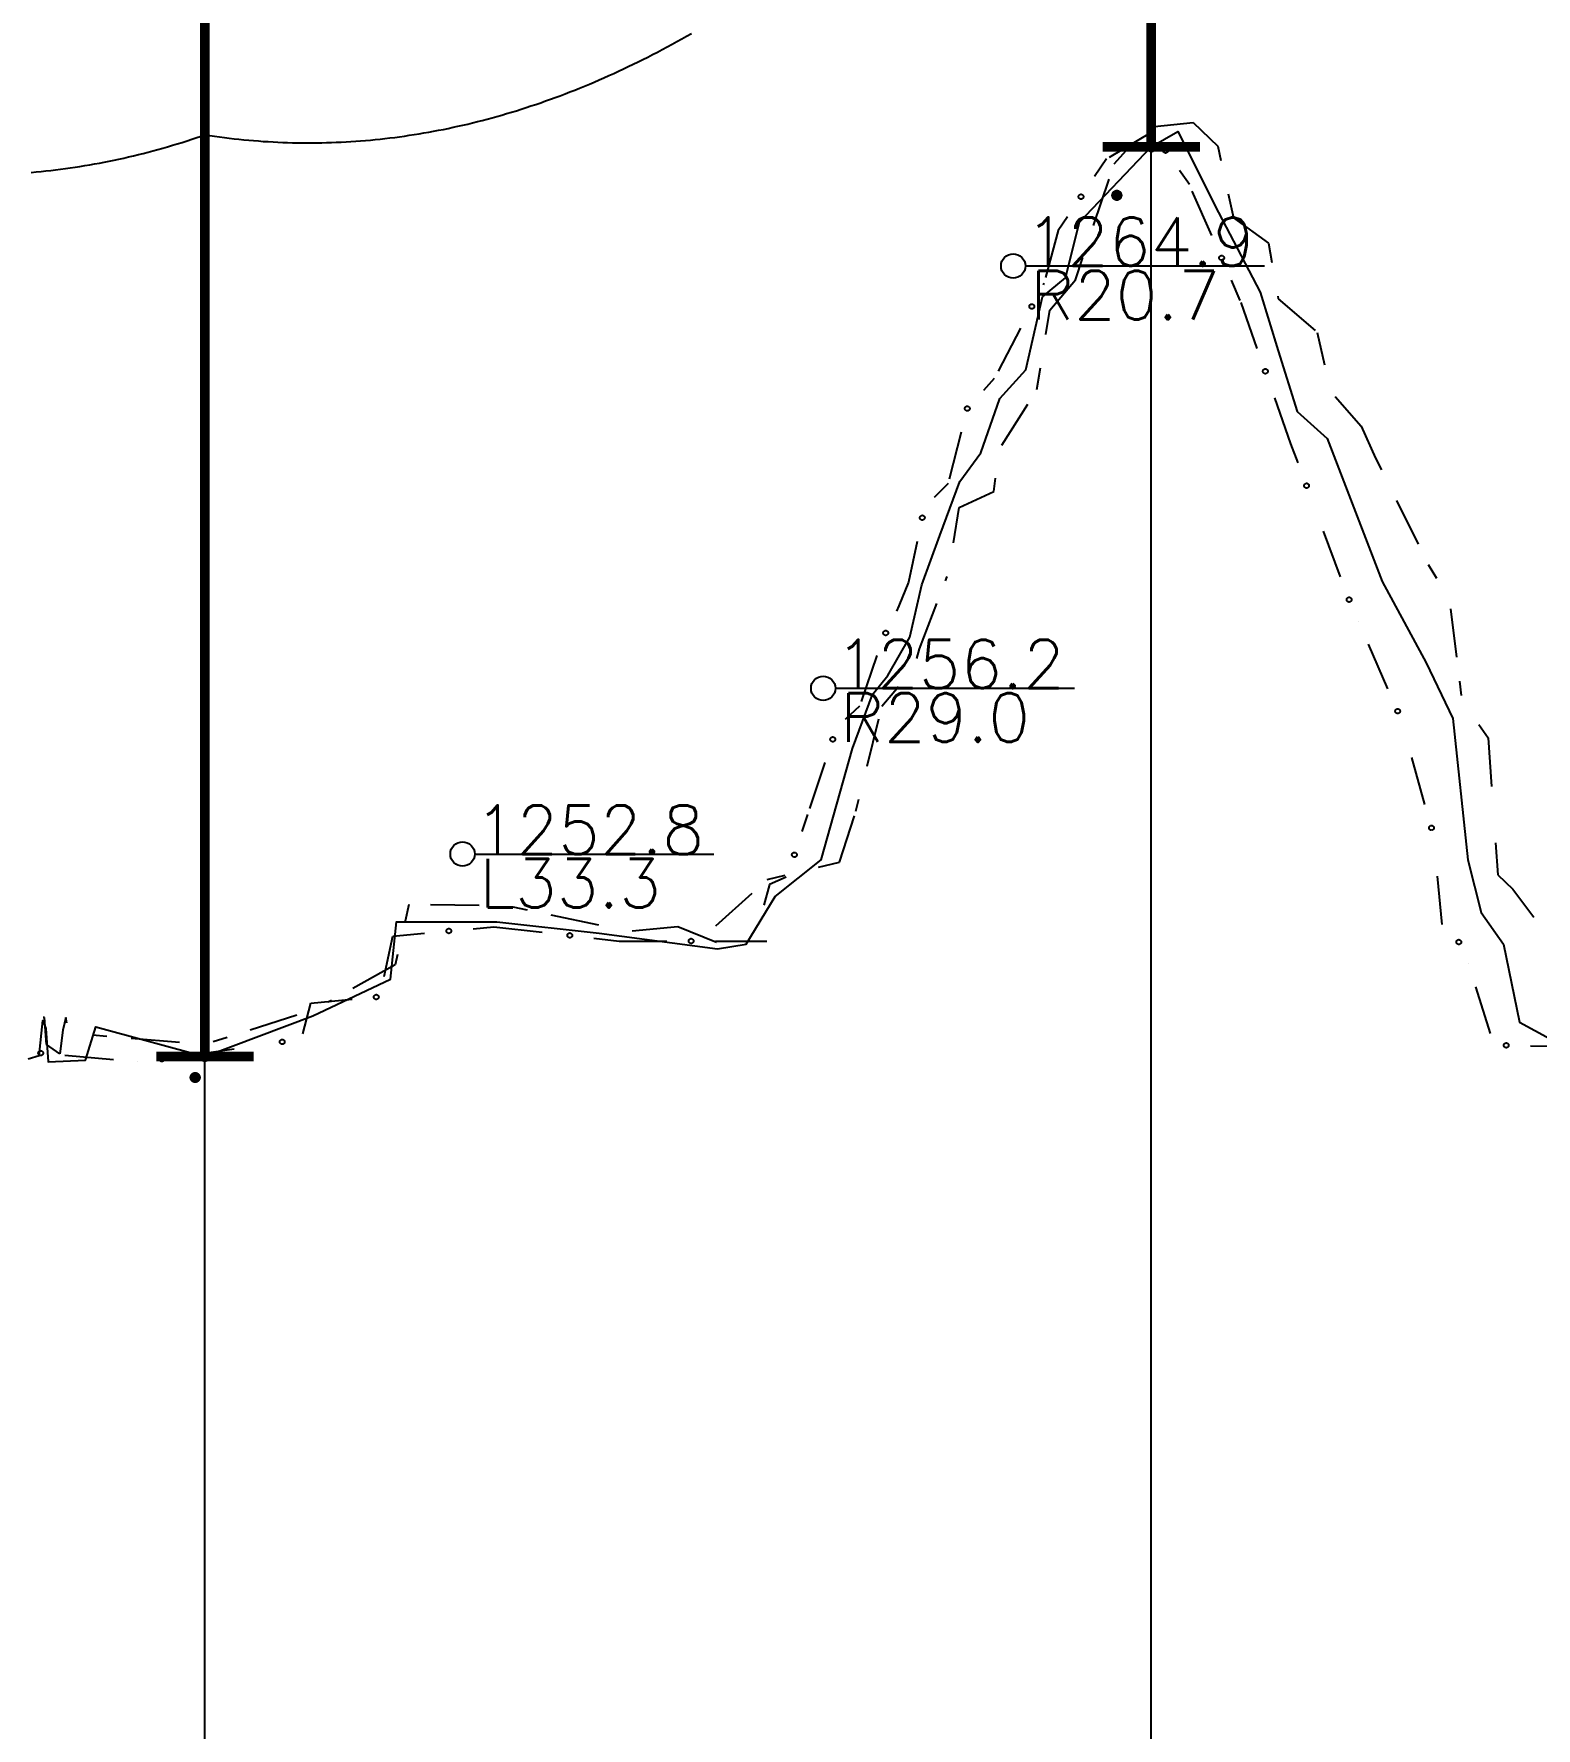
# Model space of a CAD drawing. Extents: x -45 to 720, y -50 to 366.
# Drawn here: x 46.3 to 108, y 74.6 to 144.3 of the extents above; entities that cross this region are included whole.
import ezdxf
from ezdxf.enums import TextEntityAlignment as Align

# ---------------------------------------------------------------- set-up
doc = ezdxf.new("R2010")
doc.units = 0
doc.linetypes.add('右边线', pattern=[4, 2, -1, 0, -1])
doc.linetypes.add('左边线', pattern=[3, 2, -1])
for name, color, linetype in [('GANTA', 7, 'Continuous'), ('GANTA2', 7, 'Continuous'), ('MB', 7, 'Continuous'), ('TOUYINGXIAN', 7, 'Continuous'), ('中线', 1, 'Continuous'), ('危险点层', 7, 'Continuous'), ('右线', 3, '右边线'), ('左线', 2, '左边线')]:
    doc.layers.add(name, color=color, linetype=linetype)
doc.layers.add('gps中层', color=1, linetype='Continuous', lineweight=100, plot=False)
doc.layers.add('gps层', color=6, linetype='Continuous', lineweight=100, plot=False)
doc.layers.add('杆塔层', color=1, linetype='Continuous', lineweight=0)
doc.styles.get("Standard").update_dxf_attribs({"font": 'txt1.shx', "bigfont": 'hztxt1.shx'})

# ---------------------------------------------------------------- blocks, each defined once
blk = doc.blocks.new('*U4', base_point=(78.7468, 212.386))
at = {"layer": '危险点层', "color": 7}
blk.add_line((79.2468, 212.386), (89.08013333333332, 212.386), dxfattribs=at)
blk.add_circle((78.7468, 212.386), 0.5, dxfattribs=at)
blk.add_text('1256.2', height=2, dxfattribs=at).set_placement((79.2468, 212.386))
blk.add_text('R29.0', height=2, dxfattribs=at).set_placement((79.4468, 212.186), align=Align.TOP_LEFT)
blk = doc.blocks.new('*U5', base_point=(63.92380000000001, 205.5720000000001))
at = {"layer": '危险点层', "color": 7}
for p, q in [((79.2468, 212.386), (89.08013333333332, 212.386)), ((64.42379999999999, 205.5720000000001), (74.25713333333334, 205.5720000000001))]:
    blk.add_line(p, q, dxfattribs=at)
for centre in [(78.7468, 212.386), (63.92380000000001, 205.5720000000001)]:
    blk.add_circle(centre, 0.5, dxfattribs=at)
for s, p in [('1256.2', (79.2468, 212.386)), ('1252.8', (64.42379999999999, 205.5720000000001))]:
    blk.add_text(s, height=2, dxfattribs=at).set_placement(p)
for s, p in [('R29.0', (79.4468, 212.186)), ('L33.3', (64.6238, 205.3720000000001))]:
    blk.add_text(s, height=2, dxfattribs=at).set_placement(p, align=Align.TOP_LEFT)

msp = doc.modelspace()

# ---------------------------------------------------------------- linework, layer by layer
at = {"layer": 'GANTA', "color": 7, "const_width": 0.4}
for points in [[(92.23254073028355, 139.6460000000002), (92.23254073028355, 175.6460000000002)], [(53.3357161475229, 102.2500000000793), (53.3357161475229, 156.2500000000793)]]:
    msp.add_lwpolyline(points, dxfattribs=at)
at = {"layer": 'GANTA2', "color": 7, "const_width": 0.4}
for points in [[(90.23254073028356, 139.6460000000002), (94.23254073028356, 139.6460000000002)], [(51.33571614752289, 102.2500000000793), (55.3357161475229, 102.2500000000793)]]:
    msp.add_lwpolyline(points, dxfattribs=at)
at = {"layer": 'gps中层', "color": 1, "linetype": 'Continuous'}
for centre in [(92.23254072508372, 139.6460000000002), (90.81823601709922, 137.654), (53.3357161475229, 102.25)]:
    msp.add_circle(centre, 0.1, dxfattribs=at)
at = {"layer": 'gps层', "color": 3, "linetype": 'Continuous'}
msp.add_circle((52.93677141569932, 101.3859999999999), 0.1, dxfattribs=at)
at = {"layer": 'MB', "color": 7}
for points in [[(53.3357161475229, 140.1420000000793), (53.53541120635116, 140.1117652953047), (53.5357161475229, 140.1117202342833), (53.7357161475229, 140.0828943946893), (53.93571614752289, 140.0555224812974), (54.13571614752289, 140.0296044941075), (54.33571614752289, 140.0051404331197), (54.5357161475229, 139.9821302983339), (54.73571614752289, 139.9605740897501), (54.9357161475229, 139.9404718073684), (55.13571614752289, 139.9218234511887), (55.3357161475229, 139.904629021211), (55.53571614752289, 139.8888885174354), (55.73571614752289, 139.8746019398619), (55.93571614752289, 139.8617692884903), (56.13571614752289, 139.8503905633208), (56.33571614752289, 139.8404657643534), (56.5357161475229, 139.8319948915879), (56.73571614752289, 139.8249779450246), (56.9357161475229, 139.8194149246632), (57.13571614752289, 139.8153058305039), (57.33571614752289, 139.8126506625467), (57.53571614752289, 139.8114494207915), (57.73571614752289, 139.8117021052383), (57.93571614752289, 139.8134087158871), (58.13571614752289, 139.8165692527381), (58.3357161475229, 139.821183715791), (58.5357161475229, 139.827252105046), (58.7357161475229, 139.834774420503), (58.93571614752289, 139.8437506621621), (59.13571614752289, 139.8541808300231), (59.33571614752289, 139.8660649240863), (59.5357161475229, 139.8794029443514), (59.73571614752289, 139.8941948908187), (59.9357161475229, 139.9104407634879), (60.13571614752289, 139.9281405623592), (60.3357161475229, 139.9472942874325), (60.53571614752289, 139.9679019387079), (60.73571614752289, 139.9899635161853), (60.93571614752289, 140.0134790198648), (61.13571614752289, 140.0384484497462), (61.33571614752289, 140.0648718058298), (61.53571614752289, 140.0927490881153), (61.73571614752289, 140.1220802966029), (61.9357161475229, 140.1528654312926), (62.13571614752289, 140.1851044921842), (62.33571614752289, 140.2187974792779), (62.53571614752289, 140.2539443925737), (62.73571614752289, 140.2905452320715), (62.93571614752289, 140.3285999977713), (63.1357161475229, 140.3681086896732), (63.3357161475229, 140.4090713077771), (63.53571614752289, 140.4514878520831), (63.7357161475229, 140.4953583225911), (63.93571614752289, 140.5406827193011), (64.1357161475229, 140.5874610422132), (64.3357161475229, 140.6356932913273), (64.53571614752289, 140.6853794666434), (64.7357161475229, 140.7365195681616), (64.9357161475229, 140.7891135958818), (65.1357161475229, 140.8431615498041), (65.3357161475229, 140.8986634299284), (65.53571614752289, 140.9556192362548), (65.7357161475229, 141.0140289687832), (65.9357161475229, 141.0738926275136), (66.1357161475229, 141.135210212446), (66.3357161475229, 141.1979817235805), (66.53571614752289, 141.2622071609171), (66.7357161475229, 141.3278865244557), (66.9357161475229, 141.3950198141963), (67.13571614752288, 141.463607030139), (67.3357161475229, 141.5336481722836), (67.53571614752289, 141.6051432406304), (67.7357161475229, 141.6780922351791), (67.9357161475229, 141.75249515593), (68.1357161475229, 141.8283520028828), (68.3357161475229, 141.9056627760377), (68.53571614752289, 141.9844274753946), (68.7357161475229, 142.0646461009536), (68.9357161475229, 142.1463186527146), (69.1357161475229, 142.2294451306776), (69.3357161475229, 142.3140255348427), (69.53571614752289, 142.4000598652098), (69.7357161475229, 142.487548121779), (69.9357161475229, 142.5764903045502), (70.1357161475229, 142.6668864135235), (70.3357161475229, 142.7587364486987), (70.53571614752289, 142.8520404100761), (70.7357161475229, 142.9467982976554), (70.9357161475229, 143.0430101114368), (71.1357161475229, 143.1406758514202), (71.3357161475229, 143.2397955176057), (71.53571614752289, 143.3403691099933), (71.7357161475229, 143.4423966285828), (71.9357161475229, 143.5458780733744), (72.13571614752288, 143.650813444368), (72.3357161475229, 143.7572027415637), (72.53571614752289, 143.8650459649614), (72.7357161475229, 143.9743431145612), (72.9357161475229, 144.0850941903629), (73.1357161475229, 144.1972991923668), (73.3357161475229, 144.3109581205727)], [(46.2, 138.5977439548771), (46.39999999999999, 138.6157998571137), (46.6, 138.6353102951006), (46.79999999999999, 138.6562752688377), (47, 138.6786947783249), (47.2, 138.7025688235624), (47.4, 138.7278974045501), (47.6, 138.754680521288), (47.8, 138.7829181737761), (48, 138.8126103620144), (48.2, 138.8437570860029), (48.39999999999999, 138.8763583457416), (48.6, 138.9104141412305), (48.79999999999999, 138.9459244724696), (49, 138.9828893394589), (49.2, 139.0213087421984), (49.4, 139.0611826806882), (49.6, 139.102511154928), (49.8, 139.1452941649182), (50, 139.1895317106585), (50.2, 139.235223792149), (50.4, 139.2823704093898), (50.6, 139.3309715623808), (50.8, 139.3810272511219), (51, 139.4325374756133), (51.2, 139.4855022358548), (51.4, 139.5399215318466), (51.6, 139.5957953635886), (51.79999999999999, 139.6531237310808), (52, 139.7119066343231), (52.2, 139.7721440733157), (52.4, 139.8338360480585), (52.6, 139.8969825585515), (52.8, 139.9615836047947), (53, 140.0276391867881), (53.13610477433572, 140.0734233173606), (53.2, 140.0951493045317), (53.3357161475229, 140.141788766358)]]:
    msp.add_lwpolyline(points, dxfattribs=at)
at = {"layer": 'TOUYINGXIAN'}
for p, q in [((92.23254073028355, 15), (92.23254073028355, 139.6460000000002)), ((53.3357161475229, 15), (53.3357161475229, 102.2500000000793))]:
    msp.add_line(p, q, dxfattribs=at)
at = {"layer": '中线'}
msp.add_lwpolyline([(46.0718, 102.158), (46.51659999999999, 102.288), (46.6734, 103.728), (46.7978, 103.4), (46.8892, 102.026), (48.4326, 102.092), (48.8512, 103.466), (53.33571614781537, 102.25), (57.7718, 103.924), (60.9566, 105.428), (61.21179999999999, 107.782), (65.3384, 107.782), (69.5438, 107.324), (74.4094, 106.67), (75.57999999999998, 106.8660000000001), (76.7704, 108.826), (78.667, 110.33), (79.9554, 114.908), (80.7728, 117.132), (81.40719999999999, 117.916), (82.3098, 119.486), (82.8068, 121.644), (83.5392, 123.672), (84.3568, 125.896), (85.233, 127.072), (86.0114, 129.296), (87.0708, 130.474), (87.764, 133.482), (88.7124, 134.268), (89.288, 136.556), (92.23254073028355, 139.6460000000002), (93.3294, 140.284), (94.997, 136.948), (96.70380000000002, 133.678), (97.4428, 131.258), (98.2276, 128.774), (99.457, 127.662), (101.72, 121.776), (103.525, 118.44), (104.6302, 116.15), (105.2384, 110.33), (105.7878, 108.172), (106.71, 106.864), (107.364, 103.658), (109.4108, 102.546)], dxfattribs=at)
at = {"layer": '危险点层', "color": 7}
for p, q in [((87.0558, 134.75), (96.88913333333333, 134.75)), ((87.0558, 134.75), (96.88913333333333, 134.75)), ((87.0558, 134.75), (96.88913333333333, 134.75)), ((87.0558, 134.75), (96.88913333333333, 134.75)), ((87.0558, 134.75), (96.88913333333333, 134.75)), ((87.0558, 134.75), (96.88913333333333, 134.75)), ((87.0558, 134.75), (96.88913333333333, 134.75)), ((87.0558, 134.75), (96.88913333333333, 134.75)), ((87.0558, 134.75), (96.88913333333333, 134.75)), ((87.0558, 134.75), (96.88913333333333, 134.75)), ((87.0558, 134.75), (96.88913333333333, 134.75)), ((87.0558, 134.75), (96.88913333333333, 134.75)), ((87.0558, 134.75), (96.88913333333333, 134.75)), ((87.0558, 134.75), (96.88913333333333, 134.75)), ((87.0558, 134.75), (96.88913333333333, 134.75)), ((87.0558, 134.75), (96.88913333333333, 134.75)), ((87.0558, 134.75), (96.88913333333333, 134.75)), ((87.0558, 134.75), (96.88913333333333, 134.75)), ((87.0558, 134.75), (96.88913333333333, 134.75)), ((87.0558, 134.75), (96.88913333333333, 134.75)), ((87.0558, 134.75), (96.88913333333333, 134.75)), ((87.0558, 134.75), (96.88913333333333, 134.75)), ((87.0558, 134.75), (96.88913333333333, 134.75)), ((87.0558, 134.75), (96.88913333333333, 134.75)), ((79.2468, 117.386), (89.08013333333332, 117.386)), ((79.2468, 117.386), (89.08013333333332, 117.386)), ((79.2468, 117.386), (89.08013333333332, 117.386)), ((79.2468, 117.386), (89.08013333333332, 117.386)), ((79.2468, 117.386), (89.08013333333332, 117.386)), ((79.2468, 117.386), (89.08013333333332, 117.386)), ((79.2468, 117.386), (89.08013333333332, 117.386)), ((79.2468, 117.386), (89.08013333333332, 117.386)), ((79.2468, 117.386), (89.08013333333332, 117.386)), ((79.2468, 117.386), (89.08013333333332, 117.386)), ((79.2468, 117.386), (89.08013333333332, 117.386)), ((79.2468, 117.386), (89.08013333333332, 117.386)), ((79.2468, 117.386), (89.08013333333332, 117.386)), ((79.2468, 117.386), (89.08013333333332, 117.386)), ((79.2468, 117.386), (89.08013333333332, 117.386)), ((79.2468, 117.386), (89.08013333333332, 117.386)), ((79.2468, 117.386), (89.08013333333332, 117.386)), ((79.2468, 117.386), (89.08013333333332, 117.386)), ((79.2468, 117.386), (89.08013333333332, 117.386)), ((79.2468, 117.386), (89.08013333333332, 117.386)), ((79.2468, 117.386), (89.08013333333332, 117.386)), ((79.2468, 117.386), (89.08013333333332, 117.386)), ((79.2468, 117.386), (89.08013333333332, 117.386)), ((79.2468, 117.386), (89.08013333333332, 117.386)), ((79.2468, 117.386), (89.08013333333332, 117.386)), ((79.2468, 117.386), (89.08013333333332, 117.386)), ((79.2468, 117.386), (89.08013333333332, 117.386)), ((64.42379999999999, 110.5720000000002), (74.25713333333334, 110.5720000000002)), ((64.42379999999999, 110.5720000000002), (74.25713333333334, 110.5720000000002)), ((64.42379999999999, 110.5720000000002), (74.25713333333334, 110.5720000000002)), ((64.42379999999999, 110.5720000000002), (74.25713333333334, 110.5720000000002)), ((64.42379999999999, 110.5720000000002), (74.25713333333334, 110.5720000000002)), ((64.42379999999999, 110.5720000000002), (74.25713333333334, 110.5720000000002)), ((64.42379999999999, 110.5720000000002), (74.25713333333334, 110.5720000000002)), ((64.42379999999999, 110.5720000000002), (74.25713333333334, 110.5720000000002)), ((64.42379999999999, 110.5720000000002), (74.25713333333334, 110.5720000000002)), ((64.42379999999999, 110.5720000000002), (74.25713333333334, 110.5720000000002)), ((64.42379999999999, 110.5720000000002), (74.25713333333334, 110.5720000000002)), ((64.42379999999999, 110.5720000000002), (74.25713333333334, 110.5720000000002)), ((64.42379999999999, 110.5720000000002), (74.25713333333334, 110.5720000000002)), ((64.42379999999999, 110.5720000000002), (74.25713333333334, 110.5720000000002)), ((64.42379999999999, 110.5720000000002), (74.25713333333334, 110.5720000000002)), ((64.42379999999999, 110.5720000000002), (74.25713333333334, 110.5720000000002)), ((64.42379999999999, 110.5720000000002), (74.25713333333334, 110.5720000000002)), ((64.42379999999999, 110.5720000000002), (74.25713333333334, 110.5720000000002)), ((64.42379999999999, 110.5720000000002), (74.25713333333334, 110.5720000000002)), ((64.42379999999999, 110.5720000000002), (74.25713333333334, 110.5720000000002)), ((64.42379999999999, 110.5720000000002), (74.25713333333334, 110.5720000000002)), ((64.42379999999999, 110.5720000000002), (74.25713333333334, 110.5720000000002)), ((64.42379999999999, 110.5720000000002), (74.25713333333334, 110.5720000000002)), ((64.42379999999999, 110.5720000000002), (74.25713333333334, 110.5720000000002)), ((64.42379999999999, 110.5720000000002), (74.25713333333334, 110.5720000000002)), ((64.42379999999999, 110.5720000000002), (74.25713333333334, 110.5720000000002)), ((64.42379999999999, 110.5720000000002), (74.25713333333334, 110.5720000000002))]:
    msp.add_line(p, q, dxfattribs=at)
for centre in [(86.5558, 134.75), (86.5558, 134.75), (86.5558, 134.75), (86.5558, 134.75), (86.5558, 134.75), (86.5558, 134.75), (86.5558, 134.75), (86.5558, 134.75), (86.5558, 134.75), (86.5558, 134.75), (86.5558, 134.75), (86.5558, 134.75), (86.5558, 134.75), (86.5558, 134.75), (86.5558, 134.75), (86.5558, 134.75), (86.5558, 134.75), (86.5558, 134.75), (86.5558, 134.75), (86.5558, 134.75), (86.5558, 134.75), (86.5558, 134.75), (86.5558, 134.75), (86.5558, 134.75), (78.7468, 117.386), (78.7468, 117.386), (78.7468, 117.386), (78.7468, 117.386), (78.7468, 117.386), (78.7468, 117.386), (78.7468, 117.386), (78.7468, 117.386), (78.7468, 117.386), (78.7468, 117.386), (78.7468, 117.386), (78.7468, 117.386), (78.7468, 117.386), (78.7468, 117.386), (78.7468, 117.386), (78.7468, 117.386), (78.7468, 117.386), (78.7468, 117.386), (78.7468, 117.386), (78.7468, 117.386), (78.7468, 117.386), (78.7468, 117.386), (78.7468, 117.386), (78.7468, 117.386), (78.7468, 117.386), (78.7468, 117.386), (78.7468, 117.386), (63.92380000000001, 110.5720000000002), (63.92380000000001, 110.5720000000002), (63.92380000000001, 110.5720000000002), (63.92380000000001, 110.5720000000002), (63.92380000000001, 110.5720000000002), (63.92380000000001, 110.5720000000002), (63.92380000000001, 110.5720000000002), (63.92380000000001, 110.5720000000002), (63.92380000000001, 110.5720000000002), (63.92380000000001, 110.5720000000002), (63.92380000000001, 110.5720000000002), (63.92380000000001, 110.5720000000002), (63.92380000000001, 110.5720000000002), (63.92380000000001, 110.5720000000002), (63.92380000000001, 110.5720000000002), (63.92380000000001, 110.5720000000002), (63.92380000000001, 110.5720000000002), (63.92380000000001, 110.5720000000002), (63.92380000000001, 110.5720000000002), (63.92380000000001, 110.5720000000002), (63.92380000000001, 110.5720000000002), (63.92380000000001, 110.5720000000002), (63.92380000000001, 110.5720000000002), (63.92380000000001, 110.5720000000002), (63.92380000000001, 110.5720000000002), (63.92380000000001, 110.5720000000002), (63.92380000000001, 110.5720000000002)]:
    msp.add_circle(centre, 0.5, dxfattribs=at)
at = {"layer": '右线'}
for p, q in [((92.22415600000001, 140.231744), (90.392, 139.15)), ((90.392, 139.15), (89.903557, 138.427236)), ((93.7992, 138.104), (93.394696, 138.6768560000001)), ((94.722117, 135.998684), (93.7992, 138.104)), ((88.783702, 136.770152), (88.4038, 136.208)), ((88.4038, 136.208), (87.8218, 134.05)), ((87.8218, 134.05), (87.78194799999999, 133.973326)), ((95.892, 133.3300000000001), (95.525099, 134.166958)), ((96.586964, 131.3630060000001), (95.892, 133.3300000000001)), ((86.85957, 132.1987220000001), (85.7812, 130.124)), ((85.7812, 130.124), (85.338417, 129.6321950000001)), ((97.9716, 127.444), (97.253228, 129.477246)), ((84.41990399999999, 127.921738), (83.88479999999998, 125.808)), ((98.26583300000001, 126.653396), (97.9716, 127.444)), ((83.88479999999998, 125.808), (83.30687199999998, 125.226869)), ((100.009788, 121.967394), (98.963415, 124.778995)), ((82.611071, 123.422003), (82.2562, 121.754)), ((82.2562, 121.754), (81.8574, 120.772)), ((81.8574, 120.772), (81.754589, 120.560932)), ((101.959137, 117.3642540000001), (100.761535, 120.1148450000001)), ((80.945154, 118.735656), (80.242, 116.652)), ((80.242, 116.652), (79.651229, 116.111234)), ((103.479333, 112.61085), (102.672629, 115.500353)), ((78.819542, 114.341212), (78.097, 112.204)), ((78.097, 112.204), (77.869858, 111.495569)), ((104.192742, 107.675717), (103.889091, 110.66031)), ((77.21899499999999, 109.62719), (76.5404, 109.326)), ((76.5404, 109.326), (76.3114, 108.476)), ((61.0632, 107.194), (62.36495099999999, 107.316878)), ((64.3561, 107.50483), (65.216, 107.586)), ((65.216, 107.586), (67.33834399999999, 107.3424040000001)), ((60.706362, 105.539583), (61.0632, 107.194)), ((69.325299, 107.114347), (70.3564, 106.996)), ((70.3564, 106.996), (72.31852899999998, 106.996)), ((74.31852899999998, 106.996), (75.2482, 106.996)), ((75.2482, 106.996), (76.4254, 106.996)), ((106.172562, 103.200893), (105.272385, 106.062655)), ((57.69519999999999, 104.446), (59.38259399999999, 104.602119)), ((57.36218100000001, 103.183793), (57.69519999999999, 104.446)), ((52.553847, 102.281611), (55.523312, 102.708547)), ((108.6774, 102.656), (107.820585, 102.680021)), ((47.584115, 102.302892), (50.572891, 102.043619))]:
    msp.add_line(p, q, dxfattribs=at)
for centre in [(92.817885, 139.493734), (89.343629, 137.598694), (95.12360799999999, 135.082821), (87.320759, 133.086024), (96.920096, 130.420126), (84.66931999999998, 128.889019), (98.614624, 125.716196), (82.819166, 124.400111), (100.362334, 121.031708), (81.316676, 119.661915), (102.358338, 116.44739), (79.139811, 115.288539), (103.748235, 111.647682), (77.56454000000001, 110.543318), (63.360526, 107.410854), (68.33182099999999, 107.228375), (73.318529, 106.996), (104.869649, 106.954309), (60.37834100000001, 104.694246), (46.587857, 102.389316), (56.51313399999999, 102.8508590000001), (106.820978, 102.708045), (51.564025, 102.139299)]:
    msp.add_circle(centre, 0.1, dxfattribs=at)
at = {"layer": '左线'}
for p, q in [((92.369977, 140.489134), (93.95419999999999, 140.654)), ((93.95419999999999, 140.654), (94.9678, 139.674)), ((90.7104, 138.954), (91.333435, 139.642801)), ((94.9678, 139.674), (95.096129, 139.090615)), ((89.86364599999999, 136.420531), (90.7104, 138.954)), ((95.3969, 137.723305), (95.6154, 136.73)), ((95.6154, 136.73), (97.0476, 135.684)), ((97.0476, 135.684), (97.186541, 134.88657)), ((89.1148, 134.18), (89.419859, 135.092731)), ((88.0684, 132.936), (89.1148, 134.18)), ((97.426851, 133.507348), (97.4466, 133.394)), ((97.4466, 133.394), (99.049, 132.022)), ((87.90267099999998, 131.937596), (88.0684, 132.936)), ((99.049, 132.022), (99.353402, 130.680682)), ((87.5256, 129.666), (87.67341700000001, 130.556494)), ((86.09344300000001, 127.3802910000001), (87.5256, 129.666)), ((99.791361, 129.380506), (100.854, 128.162)), ((100.854, 128.162), (101.449, 126.854)), ((101.449, 126.854), (101.690947, 126.36425)), ((84.3342, 124.826), (85.75979999999998, 125.48)), ((85.75979999999998, 125.48), (85.826818, 126.024725)), ((84.101864, 123.361604), (84.3342, 124.826)), ((102.311035, 125.1090640000001), (103.6138, 122.472)), ((82.7056, 119.006), (83.848452, 121.988013)), ((103.6138, 122.472), (103.954708, 121.908392)), ((104.529604, 120.658713), (104.967627, 117.08546)), ((82.59772400000001, 118.614087), (82.7056, 119.006)), ((81.1622, 116.652), (81.84840799999999, 117.4635)), ((80.55026099999999, 114.189638), (81.1622, 116.652)), ((105.69863, 115.904082), (106.073, 115.344)), ((106.073, 115.344), (106.283395, 112.425253)), ((79.416, 110.242), (80.0896, 112.3360000000001)), ((80.0896, 112.3360000000001), (80.21260799999997, 112.830966)), ((106.384051, 111.028876), (106.4784, 109.72)), ((78.550669, 110.032618), (79.416, 110.242)), ((74.341, 107.626), (76.4404, 109.522)), ((76.4404, 109.522), (77.189937, 109.703364)), ((106.4784, 109.72), (107.0932, 109.13)), ((107.0932, 109.13), (107.956234, 107.982746)), ((61.7184, 108.502), (61.561723, 107.809434)), ((64.60795199999998, 108.455043), (61.7184, 108.502)), ((69.52635699999999, 107.650587), (66.002946, 108.38922)), ((72.7772, 107.586), (70.89872199999999, 107.402624)), ((74.35999999999999, 106.932), (72.7772, 107.586)), ((61.156, 106.016), (58.394759, 104.4768370000001)), ((61.25281199999999, 106.44394), (61.156, 106.016)), ((46.7354, 103.858), (46.693978, 103.850667)), ((46.8268, 102.746), (46.7354, 103.858)), ((47.6182, 103.858), (47.494, 103.334)), ((47.659478, 103.615231), (47.6182, 103.858)), ((57.108027, 103.942948), (53.677043, 102.852833)), ((47.494, 103.334), (47.36959999999999, 102.3540000000001)), ((52.297078, 102.831188), (48.709009, 103.124045)), ((47.36959999999999, 102.3540000000001), (46.8268, 102.746))]:
    msp.add_line(p, q, dxfattribs=at)
at = {"layer": '杆塔层', "color": 3}
for p, q in [((92.23254073028355, 139.6460000000002), (92.23254073028355, 15)), ((92.23254073028355, 139.6460000000002), (92.23254073028355, 15)), ((53.33571614781537, 102.25), (53.33571614781537, 15)), ((53.33571614781537, 102.25), (53.33571614781537, 15))]:
    msp.add_line(p, q, dxfattribs=at)

# ---------------------------------------------------------------- block references
at = {"layer": '危险点层', "color": 7}
for name, p in [('*U5', (63.92380000000001, 110.5720000000002)), ('*U4', (78.7468, 117.386))]:
    msp.add_blockref(name, p, dxfattribs=at)

# ---------------------------------------------------------------- texts
at = {"layer": 'gps中层', "color": 1, "linetype": 'Continuous'}
for s, p in [('XDZ2', (92.23254072508372, 139.6460000000002)), ('DJ1-XDJ2', (92.23254072508372, 139.6210000000001)), ('XDZ2$$', (90.81823601709922, 137.654)), ('DJ1-XDJ2', (90.81823601709922, 137.629)), ('XDZ1', (53.3357161475229, 102.25)), ('DJ1-XDJ2', (53.3357161475229, 102.225))]:
    msp.add_text(s, height=0.02, dxfattribs=at).set_placement(p)
at = {"layer": 'gps层', "color": 3, "linetype": 'Continuous'}
msp.add_text('XDZ1$$', height=0.02, dxfattribs=at).set_placement((52.93677141569932, 101.3859999999999))
at = {"layer": 'gps层', "color": 1, "linetype": 'Continuous'}
msp.add_text('DJ1-XDJ2', height=0.02, dxfattribs=at).set_placement((52.93677141569932, 101.3609999999999))
at = {"layer": '危险点层', "color": 7}
for s, p in [('1264.9', (87.0558, 134.75)), ('1264.9', (87.0558, 134.75)), ('1264.9', (87.0558, 134.75)), ('1264.9', (87.0558, 134.75)), ('1264.9', (87.0558, 134.75)), ('1264.9', (87.0558, 134.75)), ('1264.9', (87.0558, 134.75)), ('1264.9', (87.0558, 134.75)), ('1264.9', (87.0558, 134.75)), ('1264.9', (87.0558, 134.75)), ('1264.9', (87.0558, 134.75)), ('1264.9', (87.0558, 134.75)), ('1264.9', (87.0558, 134.75)), ('1264.9', (87.0558, 134.75)), ('1264.9', (87.0558, 134.75)), ('1264.9', (87.0558, 134.75)), ('1264.9', (87.0558, 134.75)), ('1264.9', (87.0558, 134.75)), ('1264.9', (87.0558, 134.75)), ('1264.9', (87.0558, 134.75)), ('1264.9', (87.0558, 134.75)), ('1264.9', (87.0558, 134.75)), ('1264.9', (87.0558, 134.75)), ('1264.9', (87.0558, 134.75)), ('1256.2', (79.2468, 117.386)), ('1256.2', (79.2468, 117.386)), ('1256.2', (79.2468, 117.386)), ('1256.2', (79.2468, 117.386)), ('1256.2', (79.2468, 117.386)), ('1256.2', (79.2468, 117.386)), ('1256.2', (79.2468, 117.386)), ('1256.2', (79.2468, 117.386)), ('1256.2', (79.2468, 117.386)), ('1256.2', (79.2468, 117.386)), ('1256.2', (79.2468, 117.386)), ('1256.2', (79.2468, 117.386)), ('1256.2', (79.2468, 117.386)), ('1256.2', (79.2468, 117.386)), ('1256.2', (79.2468, 117.386)), ('1256.2', (79.2468, 117.386)), ('1256.2', (79.2468, 117.386)), ('1256.2', (79.2468, 117.386)), ('1256.2', (79.2468, 117.386)), ('1256.2', (79.2468, 117.386)), ('1256.2', (79.2468, 117.386)), ('1256.2', (79.2468, 117.386)), ('1256.2', (79.2468, 117.386)), ('1256.2', (79.2468, 117.386)), ('1256.2', (79.2468, 117.386)), ('1256.2', (79.2468, 117.386)), ('1256.2', (79.2468, 117.386)), ('1252.8', (64.42379999999999, 110.5720000000002)), ('1252.8', (64.42379999999999, 110.5720000000002)), ('1252.8', (64.42379999999999, 110.5720000000002)), ('1252.8', (64.42379999999999, 110.5720000000002)), ('1252.8', (64.42379999999999, 110.5720000000002)), ('1252.8', (64.42379999999999, 110.5720000000002)), ('1252.8', (64.42379999999999, 110.5720000000002)), ('1252.8', (64.42379999999999, 110.5720000000002)), ('1252.8', (64.42379999999999, 110.5720000000002)), ('1252.8', (64.42379999999999, 110.5720000000002)), ('1252.8', (64.42379999999999, 110.5720000000002)), ('1252.8', (64.42379999999999, 110.5720000000002)), ('1252.8', (64.42379999999999, 110.5720000000002)), ('1252.8', (64.42379999999999, 110.5720000000002)), ('1252.8', (64.42379999999999, 110.5720000000002)), ('1252.8', (64.42379999999999, 110.5720000000002)), ('1252.8', (64.42379999999999, 110.5720000000002)), ('1252.8', (64.42379999999999, 110.5720000000002)), ('1252.8', (64.42379999999999, 110.5720000000002)), ('1252.8', (64.42379999999999, 110.5720000000002)), ('1252.8', (64.42379999999999, 110.5720000000002)), ('1252.8', (64.42379999999999, 110.5720000000002)), ('1252.8', (64.42379999999999, 110.5720000000002)), ('1252.8', (64.42379999999999, 110.5720000000002)), ('1252.8', (64.42379999999999, 110.5720000000002)), ('1252.8', (64.42379999999999, 110.5720000000002)), ('1252.8', (64.42379999999999, 110.5720000000002))]:
    msp.add_text(s, height=2, dxfattribs=at).set_placement(p)
for s, p in [('R20.7', (87.2558, 134.5500000000001)), ('R20.7', (87.2558, 134.5500000000001)), ('R20.7', (87.2558, 134.5500000000001)), ('R20.7', (87.2558, 134.5500000000001)), ('R20.7', (87.2558, 134.5500000000001)), ('R20.7', (87.2558, 134.5500000000001)), ('R20.7', (87.2558, 134.5500000000001)), ('R20.7', (87.2558, 134.5500000000001)), ('R20.7', (87.2558, 134.5500000000001)), ('R20.7', (87.2558, 134.5500000000001)), ('R20.7', (87.2558, 134.5500000000001)), ('R20.7', (87.2558, 134.5500000000001)), ('R20.7', (87.2558, 134.5500000000001)), ('R20.7', (87.2558, 134.5500000000001)), ('R20.7', (87.2558, 134.5500000000001)), ('R20.7', (87.2558, 134.5500000000001)), ('R20.7', (87.2558, 134.5500000000001)), ('R20.7', (87.2558, 134.5500000000001)), ('R20.7', (87.2558, 134.5500000000001)), ('R20.7', (87.2558, 134.5500000000001)), ('R20.7', (87.2558, 134.5500000000001)), ('R20.7', (87.2558, 134.5500000000001)), ('R20.7', (87.2558, 134.5500000000001)), ('R20.7', (87.2558, 134.5500000000001)), ('R29.0', (79.4468, 117.186)), ('R29.0', (79.4468, 117.186)), ('R29.0', (79.4468, 117.186)), ('R29.0', (79.4468, 117.186)), ('R29.0', (79.4468, 117.186)), ('R29.0', (79.4468, 117.186)), ('R29.0', (79.4468, 117.186)), ('R29.0', (79.4468, 117.186)), ('R29.0', (79.4468, 117.186)), ('R29.0', (79.4468, 117.186)), ('R29.0', (79.4468, 117.186)), ('R29.0', (79.4468, 117.186)), ('R29.0', (79.4468, 117.186)), ('R29.0', (79.4468, 117.186)), ('R29.0', (79.4468, 117.186)), ('R29.0', (79.4468, 117.186)), ('R29.0', (79.4468, 117.186)), ('R29.0', (79.4468, 117.186)), ('R29.0', (79.4468, 117.186)), ('R29.0', (79.4468, 117.186)), ('R29.0', (79.4468, 117.186)), ('R29.0', (79.4468, 117.186)), ('R29.0', (79.4468, 117.186)), ('R29.0', (79.4468, 117.186)), ('R29.0', (79.4468, 117.186)), ('R29.0', (79.4468, 117.186)), ('R29.0', (79.4468, 117.186)), ('L33.3', (64.6238, 110.3720000000002)), ('L33.3', (64.6238, 110.3720000000002)), ('L33.3', (64.6238, 110.3720000000002)), ('L33.3', (64.6238, 110.3720000000002)), ('L33.3', (64.6238, 110.3720000000002)), ('L33.3', (64.6238, 110.3720000000002)), ('L33.3', (64.6238, 110.3720000000002)), ('L33.3', (64.6238, 110.3720000000002)), ('L33.3', (64.6238, 110.3720000000002)), ('L33.3', (64.6238, 110.3720000000002)), ('L33.3', (64.6238, 110.3720000000002)), ('L33.3', (64.6238, 110.3720000000002)), ('L33.3', (64.6238, 110.3720000000002)), ('L33.3', (64.6238, 110.3720000000002)), ('L33.3', (64.6238, 110.3720000000002)), ('L33.3', (64.6238, 110.3720000000002)), ('L33.3', (64.6238, 110.3720000000002)), ('L33.3', (64.6238, 110.3720000000002)), ('L33.3', (64.6238, 110.3720000000002)), ('L33.3', (64.6238, 110.3720000000002)), ('L33.3', (64.6238, 110.3720000000002)), ('L33.3', (64.6238, 110.3720000000002)), ('L33.3', (64.6238, 110.3720000000002)), ('L33.3', (64.6238, 110.3720000000002)), ('L33.3', (64.6238, 110.3720000000002)), ('L33.3', (64.6238, 110.3720000000002)), ('L33.3', (64.6238, 110.3720000000002))]:
    msp.add_text(s, height=2, dxfattribs=at).set_placement(p, align=Align.TOP_LEFT)

doc.saveas('drawing.dxf')
